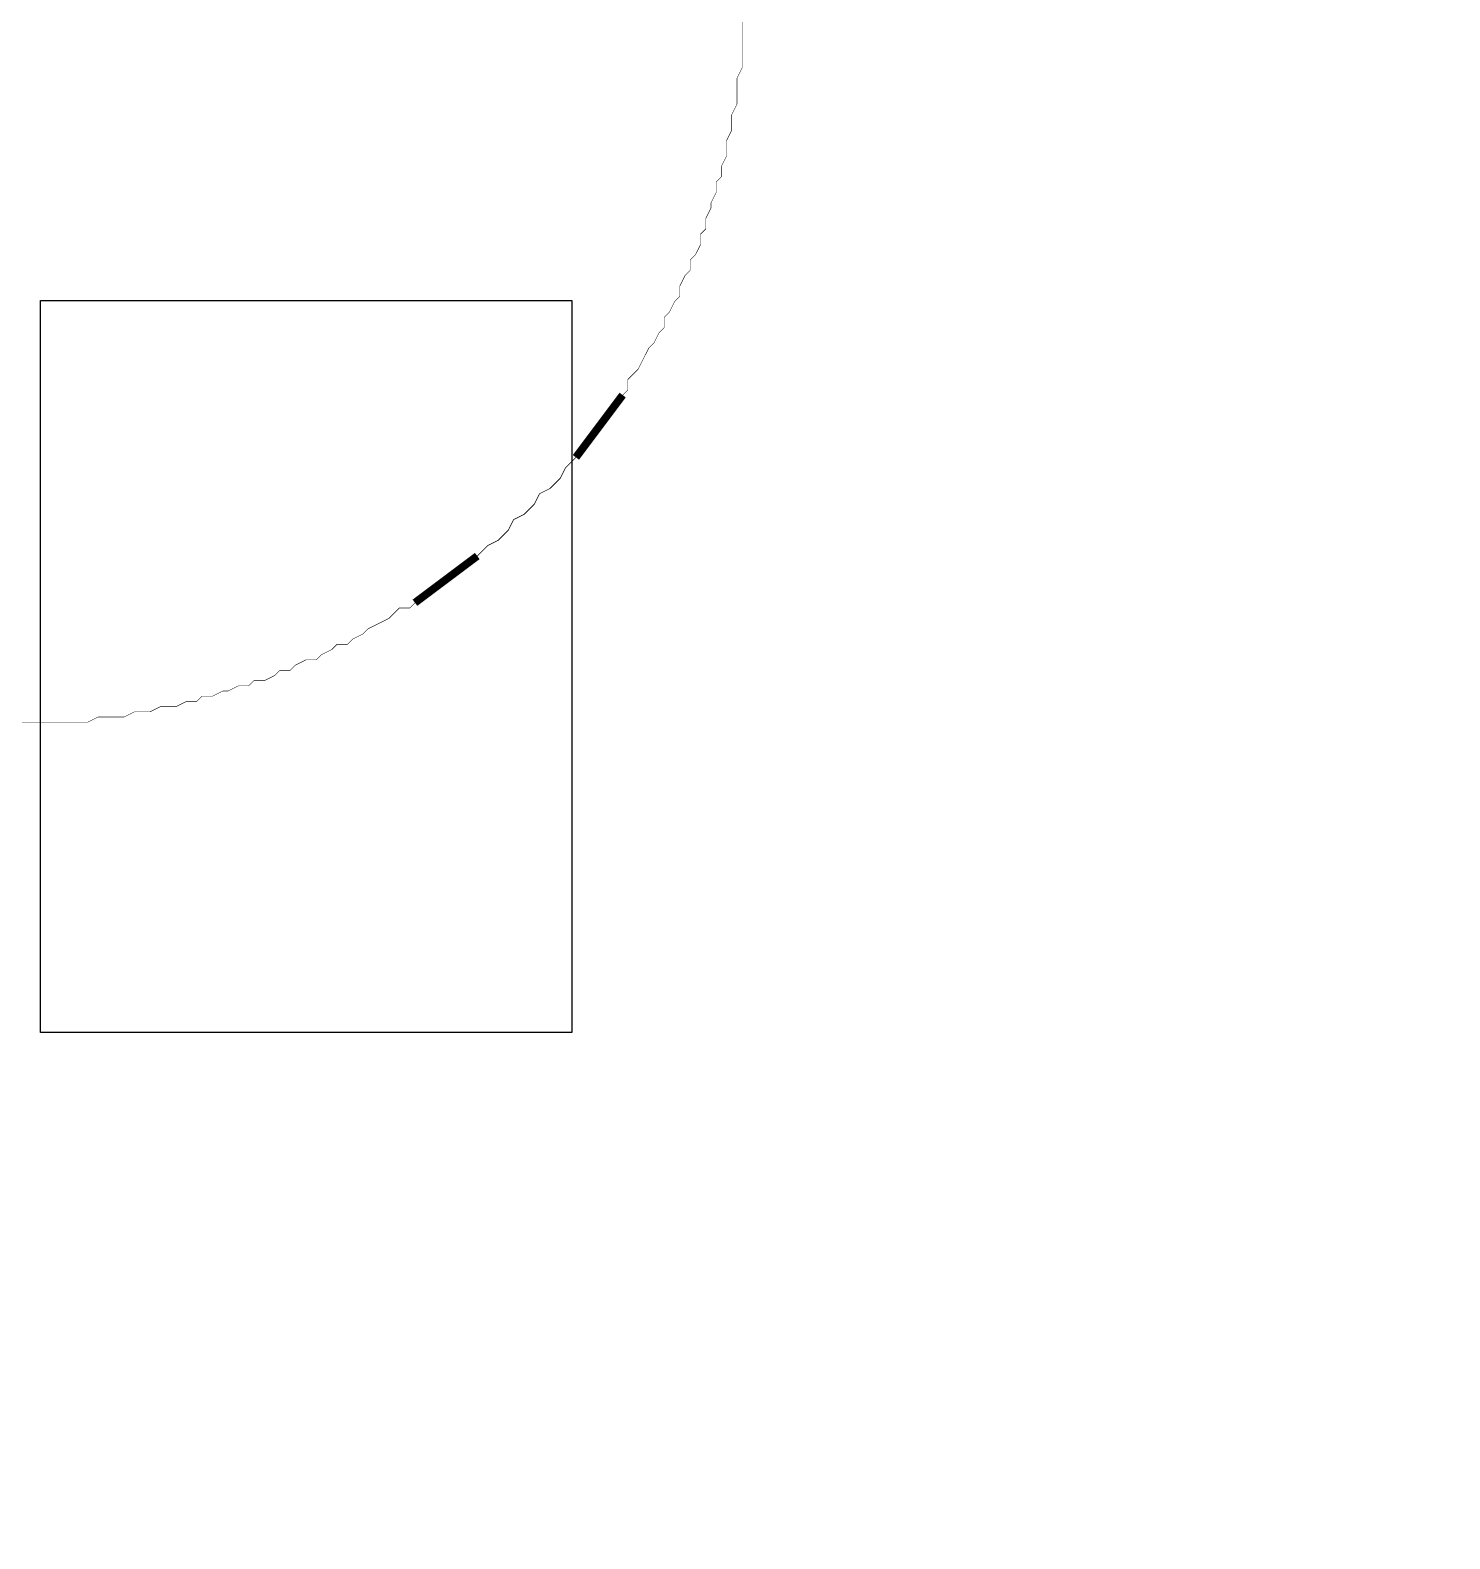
# Model space of a CAD drawing. Extents: x 0 to 595, y -1 to 841.
# Drawn here: x 392.7 to 398.49, y 166.05 to 172.21 of the extents above; entities that cross this region are included whole.
import ezdxf

# ---------------------------------------------------------------- set-up
doc = ezdxf.new("R2010")
doc.units = 0
doc.header["$MEASUREMENT"] = 0
doc.header["$XCLIPFRAME"] = 2
doc.linetypes.add('atContinuous2', pattern=[0])
doc.layers.add('at_Entity', color=7, linetype='Continuous')
doc.layers.add('at_Solid', color=7, linetype='Continuous')
picture_1 = doc.add_image_def('image1.jpg', size_in_pixel=(1446, 2048))

msp = doc.modelspace()

# ---------------------------------------------------------------- linework, layer by layer
at = {"layer": 'at_Entity', "color": 7}
for points in [[(395.6, 172.3484, 0.00212, 0.00212, 0), (395.6, 172.0518, 0.00212, 0.00212, 0), (395.5789, 172.0095, 0.00212, 0.00212, 0), (395.5789, 171.9036, 0.00212, 0.00212, 0), (395.5577, 171.8612, 0.00212, 0.00212, 0), (395.5577, 171.7977, 0.00212, 0.00212, 0), (395.5365, 171.7553, 0.00212, 0.00212, 0), (395.5365, 171.6918, 0.00212, 0.00212, 0), (395.5153, 171.6494, 0.00212, 0.00212, 0), (395.5153, 171.6071, 0.00212, 0.00212, 0), (395.4941, 171.5859, 0.00212, 0.00212, 0), (395.4941, 171.5435, 0.00212, 0.00212, 0), (395.473, 171.5012, 0.00212, 0.00212, 0), (395.473, 171.48, 0.00212, 0.00212, 0), (395.4518, 171.4376, 0.00212, 0.00212, 0), (395.4518, 171.3953, 0.00212, 0.00212, 0), (395.4306, 171.3741, 0.00212, 0.00212, 0), (395.4306, 171.3317, 0.00212, 0.00212, 0), (395.4094, 171.2894, 0.00212, 0.00212, 0), (395.3882, 171.2682, 0.00212, 0.00212, 0), (395.3882, 171.2258, 0.00212, 0.00212, 0), (395.3671, 171.2046, 0.00212, 0.00212, 0), (395.3459, 171.1623, 0.00212, 0.00212, 0), (395.3459, 171.1199, 0.00212, 0.00212, 0), (395.3247, 171.0987, 0.00212, 0.00212, 0), (395.3035, 171.0564, 0.00212, 0.00212, 0), (395.2823, 171.0352, 0.00212, 0.00212, 0), (395.2823, 170.9928, 0.00212, 0.00212, 0), (395.2612, 170.9717, 0.00212, 0.00212, 0), (395.24, 170.9293, 0.00212, 0.00212, 0), (395.2188, 170.9081, 0.00212, 0.00212, 0), (395.1976, 170.8658, 0.00212, 0.00212, 0), (395.1764, 170.8234, 0.00212, 0.00212, 0), (395.1553, 170.8022, 0.00212, 0.00212, 0), (395.1341, 170.781, 0.00212, 0.00212, 0), (395.1341, 170.7387, 0.00212, 0.00212, 0), (395.1129, 170.7175, 0.00212, 0.00212, 0), (394.9223, 170.4633, 0.00212, 0.00212, 0), (394.9011, 170.4422, 0.00212, 0.00212, 0), (394.8799, 170.421, 0.00212, 0.00212, 0), (394.8587, 170.3786, 0.00212, 0.00212, 0), (394.8164, 170.3363, 0.00212, 0.00212, 0), (394.774, 170.3151, 0.00212, 0.00212, 0), (394.7528, 170.2727, 0.00212, 0.00212, 0), (394.7317, 170.2515, 0.00212, 0.00212, 0), (394.7105, 170.2304, 0.00212, 0.00212, 0), (394.6681, 170.2092, 0.00212, 0.00212, 0), (394.6469, 170.1668, 0.00212, 0.00212, 0), (394.6258, 170.1456, 0.00212, 0.00212, 0), (394.6046, 170.1245, 0.00212, 0.00212, 0), (394.5622, 170.1033, 0.00212, 0.00212, 0), (394.541, 170.0821, 0.00212, 0.00212, 0), (394.5199, 170.0609, 0.00212, 0.00212, 0), (394.2657, 169.8703, 0.00212, 0.00212, 0), (394.2445, 169.8491, 0.00212, 0.00212, 0), (394.2022, 169.8491, 0.00212, 0.00212, 0), (394.1598, 169.8068, 0.00212, 0.00212, 0), (394.0751, 169.7644, 0.00212, 0.00212, 0), (394.0539, 169.7432, 0.00212, 0.00212, 0), (394.0115, 169.722, 0.00212, 0.00212, 0), (393.9904, 169.7009, 0.00212, 0.00212, 0), (393.948, 169.7009, 0.00212, 0.00212, 0), (393.9268, 169.6797, 0.00212, 0.00212, 0), (393.8845, 169.6585, 0.00212, 0.00212, 0), (393.8633, 169.6373, 0.00212, 0.00212, 0), (393.8209, 169.6373, 0.00212, 0.00212, 0), (393.7786, 169.6161, 0.00212, 0.00212, 0), (393.7574, 169.595, 0.00212, 0.00212, 0), (393.715, 169.595, 0.00212, 0.00212, 0), (393.6938, 169.5738, 0.00212, 0.00212, 0), (393.6515, 169.5526, 0.00212, 0.00212, 0), (393.6091, 169.5526, 0.00212, 0.00212, 0), (393.5879, 169.5314, 0.00212, 0.00212, 0), (393.5456, 169.5314, 0.00212, 0.00212, 0), (393.5032, 169.5102, 0.00212, 0.00212, 0), (393.482, 169.5102, 0.00212, 0.00212, 0), (393.4397, 169.4891, 0.00212, 0.00212, 0), (393.3973, 169.4891, 0.00212, 0.00212, 0), (393.3761, 169.4679, 0.00212, 0.00212, 0), (393.3338, 169.4679, 0.00212, 0.00212, 0), (393.2914, 169.4467, 0.00212, 0.00212, 0), (393.2279, 169.4467, 0.00212, 0.00212, 0), (393.1855, 169.4255, 0.00212, 0.00212, 0), (393.122, 169.4255, 0.00212, 0.00212, 0), (393.0796, 169.4043, 0.00212, 0.00212, 0), (392.9737, 169.4043, 0.00212, 0.00212, 0), (392.9314, 169.3832, 0.00212, 0.00212, 0), (392.6348, 169.3832, 0.00212, 0.00212, 0)], [(395.6, 172.3484, 0.00212, 0.00212, 0), (395.6, 172.0518, 0.00212, 0.00212, 0), (395.5789, 172.0095, 0.00212, 0.00212, 0), (395.5789, 171.9036, 0.00212, 0.00212, 0), (395.5577, 171.8612, 0.00212, 0.00212, 0), (395.5577, 171.7977, 0.00212, 0.00212, 0), (395.5365, 171.7553, 0.00212, 0.00212, 0), (395.5365, 171.6918, 0.00212, 0.00212, 0), (395.5153, 171.6494, 0.00212, 0.00212, 0), (395.5153, 171.6071, 0.00212, 0.00212, 0), (395.4941, 171.5859, 0.00212, 0.00212, 0), (395.4941, 171.5435, 0.00212, 0.00212, 0), (395.473, 171.5012, 0.00212, 0.00212, 0), (395.473, 171.48, 0.00212, 0.00212, 0), (395.4518, 171.4376, 0.00212, 0.00212, 0), (395.4518, 171.3953, 0.00212, 0.00212, 0), (395.4306, 171.3741, 0.00212, 0.00212, 0), (395.4306, 171.3317, 0.00212, 0.00212, 0), (395.4094, 171.2894, 0.00212, 0.00212, 0), (395.3882, 171.2682, 0.00212, 0.00212, 0), (395.3882, 171.2258, 0.00212, 0.00212, 0), (395.3671, 171.2046, 0.00212, 0.00212, 0), (395.3459, 171.1623, 0.00212, 0.00212, 0), (395.3459, 171.1199, 0.00212, 0.00212, 0), (395.3247, 171.0987, 0.00212, 0.00212, 0), (395.3035, 171.0564, 0.00212, 0.00212, 0), (395.2823, 171.0352, 0.00212, 0.00212, 0), (395.2823, 170.9928, 0.00212, 0.00212, 0), (395.2612, 170.9717, 0.00212, 0.00212, 0), (395.24, 170.9293, 0.00212, 0.00212, 0), (395.2188, 170.9081, 0.00212, 0.00212, 0), (395.1976, 170.8658, 0.00212, 0.00212, 0), (395.1764, 170.8234, 0.00212, 0.00212, 0), (395.1553, 170.8022, 0.00212, 0.00212, 0), (395.1341, 170.781, 0.00212, 0.00212, 0), (395.1341, 170.7387, 0.00212, 0.00212, 0), (395.1129, 170.7175, 0.00212, 0.00212, 0), (394.9223, 170.4633, 0.00212, 0.00212, 0), (394.9011, 170.4422, 0.00212, 0.00212, 0), (394.8799, 170.421, 0.00212, 0.00212, 0), (394.8587, 170.3786, 0.00212, 0.00212, 0), (394.8164, 170.3363, 0.00212, 0.00212, 0), (394.774, 170.3151, 0.00212, 0.00212, 0), (394.7528, 170.2727, 0.00212, 0.00212, 0), (394.7317, 170.2515, 0.00212, 0.00212, 0), (394.7105, 170.2304, 0.00212, 0.00212, 0), (394.6681, 170.2092, 0.00212, 0.00212, 0), (394.6469, 170.1668, 0.00212, 0.00212, 0), (394.6258, 170.1456, 0.00212, 0.00212, 0), (394.6046, 170.1245, 0.00212, 0.00212, 0), (394.5622, 170.1033, 0.00212, 0.00212, 0), (394.541, 170.0821, 0.00212, 0.00212, 0), (394.5199, 170.0609, 0.00212, 0.00212, 0), (394.2657, 169.8703, 0.00212, 0.00212, 0), (394.2445, 169.8491, 0.00212, 0.00212, 0), (394.2022, 169.8491, 0.00212, 0.00212, 0), (394.1598, 169.8068, 0.00212, 0.00212, 0), (394.0751, 169.7644, 0.00212, 0.00212, 0), (394.0539, 169.7432, 0.00212, 0.00212, 0), (394.0115, 169.722, 0.00212, 0.00212, 0), (393.9904, 169.7009, 0.00212, 0.00212, 0), (393.948, 169.7009, 0.00212, 0.00212, 0), (393.9268, 169.6797, 0.00212, 0.00212, 0), (393.8845, 169.6585, 0.00212, 0.00212, 0), (393.8633, 169.6373, 0.00212, 0.00212, 0), (393.8209, 169.6373, 0.00212, 0.00212, 0), (393.7786, 169.6161, 0.00212, 0.00212, 0), (393.7574, 169.595, 0.00212, 0.00212, 0), (393.715, 169.595, 0.00212, 0.00212, 0), (393.6938, 169.5738, 0.00212, 0.00212, 0), (393.6515, 169.5526, 0.00212, 0.00212, 0), (393.6091, 169.5526, 0.00212, 0.00212, 0), (393.5879, 169.5314, 0.00212, 0.00212, 0), (393.5456, 169.5314, 0.00212, 0.00212, 0), (393.5032, 169.5102, 0.00212, 0.00212, 0), (393.482, 169.5102, 0.00212, 0.00212, 0), (393.4397, 169.4891, 0.00212, 0.00212, 0), (393.3973, 169.4891, 0.00212, 0.00212, 0), (393.3761, 169.4679, 0.00212, 0.00212, 0), (393.3338, 169.4679, 0.00212, 0.00212, 0), (393.2914, 169.4467, 0.00212, 0.00212, 0), (393.2279, 169.4467, 0.00212, 0.00212, 0), (393.1855, 169.4255, 0.00212, 0.00212, 0), (393.122, 169.4255, 0.00212, 0.00212, 0), (393.0796, 169.4043, 0.00212, 0.00212, 0), (392.9737, 169.4043, 0.00212, 0.00212, 0), (392.9314, 169.3832, 0.00212, 0.00212, 0), (392.6348, 169.3832, 0.00212, 0.00212, 0)], [(395.6, 172.3484, 0.00212, 0.00212, 0), (395.6, 172.0518, 0.00212, 0.00212, 0), (395.5789, 172.0095, 0.00212, 0.00212, 0), (395.5789, 171.9036, 0.00212, 0.00212, 0), (395.5577, 171.8612, 0.00212, 0.00212, 0), (395.5577, 171.7977, 0.00212, 0.00212, 0), (395.5365, 171.7553, 0.00212, 0.00212, 0), (395.5365, 171.6918, 0.00212, 0.00212, 0), (395.5153, 171.6494, 0.00212, 0.00212, 0), (395.5153, 171.6071, 0.00212, 0.00212, 0), (395.4941, 171.5859, 0.00212, 0.00212, 0), (395.4941, 171.5435, 0.00212, 0.00212, 0), (395.473, 171.5012, 0.00212, 0.00212, 0), (395.473, 171.48, 0.00212, 0.00212, 0), (395.4518, 171.4376, 0.00212, 0.00212, 0), (395.4518, 171.3953, 0.00212, 0.00212, 0), (395.4306, 171.3741, 0.00212, 0.00212, 0), (395.4306, 171.3317, 0.00212, 0.00212, 0), (395.4094, 171.2894, 0.00212, 0.00212, 0), (395.3882, 171.2682, 0.00212, 0.00212, 0), (395.3882, 171.2258, 0.00212, 0.00212, 0), (395.3671, 171.2046, 0.00212, 0.00212, 0), (395.3459, 171.1623, 0.00212, 0.00212, 0), (395.3459, 171.1199, 0.00212, 0.00212, 0), (395.3247, 171.0987, 0.00212, 0.00212, 0), (395.3035, 171.0564, 0.00212, 0.00212, 0), (395.2823, 171.0352, 0.00212, 0.00212, 0), (395.2823, 170.9928, 0.00212, 0.00212, 0), (395.2612, 170.9717, 0.00212, 0.00212, 0), (395.24, 170.9293, 0.00212, 0.00212, 0), (395.2188, 170.9081, 0.00212, 0.00212, 0), (395.1976, 170.8658, 0.00212, 0.00212, 0), (395.1764, 170.8234, 0.00212, 0.00212, 0), (395.1553, 170.8022, 0.00212, 0.00212, 0), (395.1341, 170.781, 0.00212, 0.00212, 0), (395.1341, 170.7387, 0.00212, 0.00212, 0), (395.1129, 170.7175, 0.00212, 0.00212, 0), (394.9223, 170.4633, 0.00212, 0.00212, 0), (394.9011, 170.4422, 0.00212, 0.00212, 0), (394.8799, 170.421, 0.00212, 0.00212, 0), (394.8587, 170.3786, 0.00212, 0.00212, 0), (394.8164, 170.3363, 0.00212, 0.00212, 0), (394.774, 170.3151, 0.00212, 0.00212, 0), (394.7528, 170.2727, 0.00212, 0.00212, 0), (394.7317, 170.2515, 0.00212, 0.00212, 0), (394.7105, 170.2304, 0.00212, 0.00212, 0), (394.6681, 170.2092, 0.00212, 0.00212, 0), (394.6469, 170.1668, 0.00212, 0.00212, 0), (394.6258, 170.1456, 0.00212, 0.00212, 0), (394.6046, 170.1245, 0.00212, 0.00212, 0), (394.5622, 170.1033, 0.00212, 0.00212, 0), (394.541, 170.0821, 0.00212, 0.00212, 0), (394.5199, 170.0609, 0.00212, 0.00212, 0), (394.2657, 169.8703, 0.00212, 0.00212, 0), (394.2445, 169.8491, 0.00212, 0.00212, 0), (394.2022, 169.8491, 0.00212, 0.00212, 0), (394.1598, 169.8068, 0.00212, 0.00212, 0), (394.0751, 169.7644, 0.00212, 0.00212, 0), (394.0539, 169.7432, 0.00212, 0.00212, 0), (394.0115, 169.722, 0.00212, 0.00212, 0), (393.9904, 169.7009, 0.00212, 0.00212, 0), (393.948, 169.7009, 0.00212, 0.00212, 0), (393.9268, 169.6797, 0.00212, 0.00212, 0), (393.8845, 169.6585, 0.00212, 0.00212, 0), (393.8633, 169.6373, 0.00212, 0.00212, 0), (393.8209, 169.6373, 0.00212, 0.00212, 0), (393.7786, 169.6161, 0.00212, 0.00212, 0), (393.7574, 169.595, 0.00212, 0.00212, 0), (393.715, 169.595, 0.00212, 0.00212, 0), (393.6938, 169.5738, 0.00212, 0.00212, 0), (393.6515, 169.5526, 0.00212, 0.00212, 0), (393.6091, 169.5526, 0.00212, 0.00212, 0), (393.5879, 169.5314, 0.00212, 0.00212, 0), (393.5456, 169.5314, 0.00212, 0.00212, 0), (393.5032, 169.5102, 0.00212, 0.00212, 0), (393.482, 169.5102, 0.00212, 0.00212, 0), (393.4397, 169.4891, 0.00212, 0.00212, 0), (393.3973, 169.4891, 0.00212, 0.00212, 0), (393.3761, 169.4679, 0.00212, 0.00212, 0), (393.3338, 169.4679, 0.00212, 0.00212, 0), (393.2914, 169.4467, 0.00212, 0.00212, 0), (393.2279, 169.4467, 0.00212, 0.00212, 0), (393.1855, 169.4255, 0.00212, 0.00212, 0), (393.122, 169.4255, 0.00212, 0.00212, 0), (393.0796, 169.4043, 0.00212, 0.00212, 0), (392.9737, 169.4043, 0.00212, 0.00212, 0), (392.9314, 169.3832, 0.00212, 0.00212, 0), (392.6348, 169.3832, 0.00212, 0.00212, 0)], [(395.6, 172.3484, 0.00212, 0.00212, 0), (395.6, 172.0518, 0.00212, 0.00212, 0), (395.5789, 172.0095, 0.00212, 0.00212, 0), (395.5789, 171.9036, 0.00212, 0.00212, 0), (395.5577, 171.8612, 0.00212, 0.00212, 0), (395.5577, 171.7977, 0.00212, 0.00212, 0), (395.5365, 171.7553, 0.00212, 0.00212, 0), (395.5365, 171.6918, 0.00212, 0.00212, 0), (395.5153, 171.6494, 0.00212, 0.00212, 0), (395.5153, 171.6071, 0.00212, 0.00212, 0), (395.4941, 171.5859, 0.00212, 0.00212, 0), (395.4941, 171.5435, 0.00212, 0.00212, 0), (395.473, 171.5012, 0.00212, 0.00212, 0), (395.473, 171.48, 0.00212, 0.00212, 0), (395.4518, 171.4376, 0.00212, 0.00212, 0), (395.4518, 171.3953, 0.00212, 0.00212, 0), (395.4306, 171.3741, 0.00212, 0.00212, 0), (395.4306, 171.3317, 0.00212, 0.00212, 0), (395.4094, 171.2894, 0.00212, 0.00212, 0), (395.3882, 171.2682, 0.00212, 0.00212, 0), (395.3882, 171.2258, 0.00212, 0.00212, 0), (395.3671, 171.2046, 0.00212, 0.00212, 0), (395.3459, 171.1623, 0.00212, 0.00212, 0), (395.3459, 171.1199, 0.00212, 0.00212, 0), (395.3247, 171.0987, 0.00212, 0.00212, 0), (395.3035, 171.0564, 0.00212, 0.00212, 0), (395.2823, 171.0352, 0.00212, 0.00212, 0), (395.2823, 170.9928, 0.00212, 0.00212, 0), (395.2612, 170.9717, 0.00212, 0.00212, 0), (395.24, 170.9293, 0.00212, 0.00212, 0), (395.2188, 170.9081, 0.00212, 0.00212, 0), (395.1976, 170.8658, 0.00212, 0.00212, 0), (395.1764, 170.8234, 0.00212, 0.00212, 0), (395.1553, 170.8022, 0.00212, 0.00212, 0), (395.1341, 170.781, 0.00212, 0.00212, 0), (395.1341, 170.7387, 0.00212, 0.00212, 0), (395.1129, 170.7175, 0.00212, 0.00212, 0), (394.9223, 170.4633, 0.00212, 0.00212, 0), (394.9011, 170.4422, 0.00212, 0.00212, 0), (394.8799, 170.421, 0.00212, 0.00212, 0), (394.8587, 170.3786, 0.00212, 0.00212, 0), (394.8164, 170.3363, 0.00212, 0.00212, 0), (394.774, 170.3151, 0.00212, 0.00212, 0), (394.7528, 170.2727, 0.00212, 0.00212, 0), (394.7317, 170.2515, 0.00212, 0.00212, 0), (394.7105, 170.2304, 0.00212, 0.00212, 0), (394.6681, 170.2092, 0.00212, 0.00212, 0), (394.6469, 170.1668, 0.00212, 0.00212, 0), (394.6258, 170.1456, 0.00212, 0.00212, 0), (394.6046, 170.1245, 0.00212, 0.00212, 0), (394.5622, 170.1033, 0.00212, 0.00212, 0), (394.541, 170.0821, 0.00212, 0.00212, 0), (394.5199, 170.0609, 0.00212, 0.00212, 0), (394.2657, 169.8703, 0.00212, 0.00212, 0), (394.2445, 169.8491, 0.00212, 0.00212, 0), (394.2022, 169.8491, 0.00212, 0.00212, 0), (394.1598, 169.8068, 0.00212, 0.00212, 0), (394.0751, 169.7644, 0.00212, 0.00212, 0), (394.0539, 169.7432, 0.00212, 0.00212, 0), (394.0115, 169.722, 0.00212, 0.00212, 0), (393.9904, 169.7009, 0.00212, 0.00212, 0), (393.948, 169.7009, 0.00212, 0.00212, 0), (393.9268, 169.6797, 0.00212, 0.00212, 0), (393.8845, 169.6585, 0.00212, 0.00212, 0), (393.8633, 169.6373, 0.00212, 0.00212, 0), (393.8209, 169.6373, 0.00212, 0.00212, 0), (393.7786, 169.6161, 0.00212, 0.00212, 0), (393.7574, 169.595, 0.00212, 0.00212, 0), (393.715, 169.595, 0.00212, 0.00212, 0), (393.6938, 169.5738, 0.00212, 0.00212, 0), (393.6515, 169.5526, 0.00212, 0.00212, 0), (393.6091, 169.5526, 0.00212, 0.00212, 0), (393.5879, 169.5314, 0.00212, 0.00212, 0), (393.5456, 169.5314, 0.00212, 0.00212, 0), (393.5032, 169.5102, 0.00212, 0.00212, 0), (393.482, 169.5102, 0.00212, 0.00212, 0), (393.4397, 169.4891, 0.00212, 0.00212, 0), (393.3973, 169.4891, 0.00212, 0.00212, 0), (393.3761, 169.4679, 0.00212, 0.00212, 0), (393.3338, 169.4679, 0.00212, 0.00212, 0), (393.2914, 169.4467, 0.00212, 0.00212, 0), (393.2279, 169.4467, 0.00212, 0.00212, 0), (393.1855, 169.4255, 0.00212, 0.00212, 0), (393.122, 169.4255, 0.00212, 0.00212, 0), (393.0796, 169.4043, 0.00212, 0.00212, 0), (392.9737, 169.4043, 0.00212, 0.00212, 0), (392.9314, 169.3832, 0.00212, 0.00212, 0), (392.6348, 169.3832, 0.00212, 0.00212, 0)], [(395.6, 172.3484, 0.00212, 0.00212, 0), (395.6, 172.0518, 0.00212, 0.00212, 0), (395.5789, 172.0095, 0.00212, 0.00212, 0), (395.5789, 171.9036, 0.00212, 0.00212, 0), (395.5577, 171.8612, 0.00212, 0.00212, 0), (395.5577, 171.7977, 0.00212, 0.00212, 0), (395.5365, 171.7553, 0.00212, 0.00212, 0), (395.5365, 171.6918, 0.00212, 0.00212, 0), (395.5153, 171.6494, 0.00212, 0.00212, 0), (395.5153, 171.6071, 0.00212, 0.00212, 0), (395.4941, 171.5859, 0.00212, 0.00212, 0), (395.4941, 171.5435, 0.00212, 0.00212, 0), (395.473, 171.5012, 0.00212, 0.00212, 0), (395.473, 171.48, 0.00212, 0.00212, 0), (395.4518, 171.4376, 0.00212, 0.00212, 0), (395.4518, 171.3953, 0.00212, 0.00212, 0), (395.4306, 171.3741, 0.00212, 0.00212, 0), (395.4306, 171.3317, 0.00212, 0.00212, 0), (395.4094, 171.2894, 0.00212, 0.00212, 0), (395.3882, 171.2682, 0.00212, 0.00212, 0), (395.3882, 171.2258, 0.00212, 0.00212, 0), (395.3671, 171.2046, 0.00212, 0.00212, 0), (395.3459, 171.1623, 0.00212, 0.00212, 0), (395.3459, 171.1199, 0.00212, 0.00212, 0), (395.3247, 171.0987, 0.00212, 0.00212, 0), (395.3035, 171.0564, 0.00212, 0.00212, 0), (395.2823, 171.0352, 0.00212, 0.00212, 0), (395.2823, 170.9928, 0.00212, 0.00212, 0), (395.2612, 170.9717, 0.00212, 0.00212, 0), (395.24, 170.9293, 0.00212, 0.00212, 0), (395.2188, 170.9081, 0.00212, 0.00212, 0), (395.1976, 170.8658, 0.00212, 0.00212, 0), (395.1764, 170.8234, 0.00212, 0.00212, 0), (395.1553, 170.8022, 0.00212, 0.00212, 0), (395.1341, 170.781, 0.00212, 0.00212, 0), (395.1341, 170.7387, 0.00212, 0.00212, 0), (395.1129, 170.7175, 0.00212, 0.00212, 0), (394.9223, 170.4633, 0.00212, 0.00212, 0), (394.9011, 170.4422, 0.00212, 0.00212, 0), (394.8799, 170.421, 0.00212, 0.00212, 0), (394.8587, 170.3786, 0.00212, 0.00212, 0), (394.8164, 170.3363, 0.00212, 0.00212, 0), (394.774, 170.3151, 0.00212, 0.00212, 0), (394.7528, 170.2727, 0.00212, 0.00212, 0), (394.7317, 170.2515, 0.00212, 0.00212, 0), (394.7105, 170.2304, 0.00212, 0.00212, 0), (394.6681, 170.2092, 0.00212, 0.00212, 0), (394.6469, 170.1668, 0.00212, 0.00212, 0), (394.6258, 170.1456, 0.00212, 0.00212, 0), (394.6046, 170.1245, 0.00212, 0.00212, 0), (394.5622, 170.1033, 0.00212, 0.00212, 0), (394.541, 170.0821, 0.00212, 0.00212, 0), (394.5199, 170.0609, 0.00212, 0.00212, 0), (394.2657, 169.8703, 0.00212, 0.00212, 0), (394.2445, 169.8491, 0.00212, 0.00212, 0), (394.2022, 169.8491, 0.00212, 0.00212, 0), (394.1598, 169.8068, 0.00212, 0.00212, 0), (394.0751, 169.7644, 0.00212, 0.00212, 0), (394.0539, 169.7432, 0.00212, 0.00212, 0), (394.0115, 169.722, 0.00212, 0.00212, 0), (393.9904, 169.7009, 0.00212, 0.00212, 0), (393.948, 169.7009, 0.00212, 0.00212, 0), (393.9268, 169.6797, 0.00212, 0.00212, 0), (393.8845, 169.6585, 0.00212, 0.00212, 0), (393.8633, 169.6373, 0.00212, 0.00212, 0), (393.8209, 169.6373, 0.00212, 0.00212, 0), (393.7786, 169.6161, 0.00212, 0.00212, 0), (393.7574, 169.595, 0.00212, 0.00212, 0), (393.715, 169.595, 0.00212, 0.00212, 0), (393.6938, 169.5738, 0.00212, 0.00212, 0), (393.6515, 169.5526, 0.00212, 0.00212, 0), (393.6091, 169.5526, 0.00212, 0.00212, 0), (393.5879, 169.5314, 0.00212, 0.00212, 0), (393.5456, 169.5314, 0.00212, 0.00212, 0), (393.5032, 169.5102, 0.00212, 0.00212, 0), (393.482, 169.5102, 0.00212, 0.00212, 0), (393.4397, 169.4891, 0.00212, 0.00212, 0), (393.3973, 169.4891, 0.00212, 0.00212, 0), (393.3761, 169.4679, 0.00212, 0.00212, 0), (393.3338, 169.4679, 0.00212, 0.00212, 0), (393.2914, 169.4467, 0.00212, 0.00212, 0), (393.2279, 169.4467, 0.00212, 0.00212, 0), (393.1855, 169.4255, 0.00212, 0.00212, 0), (393.122, 169.4255, 0.00212, 0.00212, 0), (393.0796, 169.4043, 0.00212, 0.00212, 0), (392.9737, 169.4043, 0.00212, 0.00212, 0), (392.9314, 169.3832, 0.00212, 0.00212, 0), (392.6348, 169.3832, 0.00212, 0.00212, 0)], [(395.6, 172.3484, 0.00212, 0.00212, 0), (395.6, 172.0518, 0.00212, 0.00212, 0), (395.5789, 172.0095, 0.00212, 0.00212, 0), (395.5789, 171.9036, 0.00212, 0.00212, 0), (395.5577, 171.8612, 0.00212, 0.00212, 0), (395.5577, 171.7977, 0.00212, 0.00212, 0), (395.5365, 171.7553, 0.00212, 0.00212, 0), (395.5365, 171.6918, 0.00212, 0.00212, 0), (395.5153, 171.6494, 0.00212, 0.00212, 0), (395.5153, 171.6071, 0.00212, 0.00212, 0), (395.4941, 171.5859, 0.00212, 0.00212, 0), (395.4941, 171.5435, 0.00212, 0.00212, 0), (395.473, 171.5012, 0.00212, 0.00212, 0), (395.473, 171.48, 0.00212, 0.00212, 0), (395.4518, 171.4376, 0.00212, 0.00212, 0), (395.4518, 171.3953, 0.00212, 0.00212, 0), (395.4306, 171.3741, 0.00212, 0.00212, 0), (395.4306, 171.3317, 0.00212, 0.00212, 0), (395.4094, 171.2894, 0.00212, 0.00212, 0), (395.3882, 171.2682, 0.00212, 0.00212, 0), (395.3882, 171.2258, 0.00212, 0.00212, 0), (395.3671, 171.2046, 0.00212, 0.00212, 0), (395.3459, 171.1623, 0.00212, 0.00212, 0), (395.3459, 171.1199, 0.00212, 0.00212, 0), (395.3247, 171.0987, 0.00212, 0.00212, 0), (395.3035, 171.0564, 0.00212, 0.00212, 0), (395.2823, 171.0352, 0.00212, 0.00212, 0), (395.2823, 170.9928, 0.00212, 0.00212, 0), (395.2612, 170.9717, 0.00212, 0.00212, 0), (395.24, 170.9293, 0.00212, 0.00212, 0), (395.2188, 170.9081, 0.00212, 0.00212, 0), (395.1976, 170.8658, 0.00212, 0.00212, 0), (395.1764, 170.8234, 0.00212, 0.00212, 0), (395.1553, 170.8022, 0.00212, 0.00212, 0), (395.1341, 170.781, 0.00212, 0.00212, 0), (395.1341, 170.7387, 0.00212, 0.00212, 0), (395.1129, 170.7175, 0.00212, 0.00212, 0), (394.9223, 170.4633, 0.00212, 0.00212, 0), (394.9011, 170.4422, 0.00212, 0.00212, 0), (394.8799, 170.421, 0.00212, 0.00212, 0), (394.8587, 170.3786, 0.00212, 0.00212, 0), (394.8164, 170.3363, 0.00212, 0.00212, 0), (394.774, 170.3151, 0.00212, 0.00212, 0), (394.7528, 170.2727, 0.00212, 0.00212, 0), (394.7317, 170.2515, 0.00212, 0.00212, 0), (394.7105, 170.2304, 0.00212, 0.00212, 0), (394.6681, 170.2092, 0.00212, 0.00212, 0), (394.6469, 170.1668, 0.00212, 0.00212, 0), (394.6258, 170.1456, 0.00212, 0.00212, 0), (394.6046, 170.1245, 0.00212, 0.00212, 0), (394.5622, 170.1033, 0.00212, 0.00212, 0), (394.541, 170.0821, 0.00212, 0.00212, 0), (394.5199, 170.0609, 0.00212, 0.00212, 0), (394.2657, 169.8703, 0.00212, 0.00212, 0), (394.2445, 169.8491, 0.00212, 0.00212, 0), (394.2022, 169.8491, 0.00212, 0.00212, 0), (394.1598, 169.8068, 0.00212, 0.00212, 0), (394.0751, 169.7644, 0.00212, 0.00212, 0), (394.0539, 169.7432, 0.00212, 0.00212, 0), (394.0115, 169.722, 0.00212, 0.00212, 0), (393.9904, 169.7009, 0.00212, 0.00212, 0), (393.948, 169.7009, 0.00212, 0.00212, 0), (393.9268, 169.6797, 0.00212, 0.00212, 0), (393.8845, 169.6585, 0.00212, 0.00212, 0), (393.8633, 169.6373, 0.00212, 0.00212, 0), (393.8209, 169.6373, 0.00212, 0.00212, 0), (393.7786, 169.6161, 0.00212, 0.00212, 0), (393.7574, 169.595, 0.00212, 0.00212, 0), (393.715, 169.595, 0.00212, 0.00212, 0), (393.6938, 169.5738, 0.00212, 0.00212, 0), (393.6515, 169.5526, 0.00212, 0.00212, 0), (393.6091, 169.5526, 0.00212, 0.00212, 0), (393.5879, 169.5314, 0.00212, 0.00212, 0), (393.5456, 169.5314, 0.00212, 0.00212, 0), (393.5032, 169.5102, 0.00212, 0.00212, 0), (393.482, 169.5102, 0.00212, 0.00212, 0), (393.4397, 169.4891, 0.00212, 0.00212, 0), (393.3973, 169.4891, 0.00212, 0.00212, 0), (393.3761, 169.4679, 0.00212, 0.00212, 0), (393.3338, 169.4679, 0.00212, 0.00212, 0), (393.2914, 169.4467, 0.00212, 0.00212, 0), (393.2279, 169.4467, 0.00212, 0.00212, 0), (393.1855, 169.4255, 0.00212, 0.00212, 0), (393.122, 169.4255, 0.00212, 0.00212, 0), (393.0796, 169.4043, 0.00212, 0.00212, 0), (392.9737, 169.4043, 0.00212, 0.00212, 0), (392.9314, 169.3832, 0.00212, 0.00212, 0), (392.6348, 169.3832, 0.00212, 0.00212, 0)], [(395.6, 172.3484, 0.00212, 0.00212, 0), (395.6, 172.0518, 0.00212, 0.00212, 0), (395.5789, 172.0095, 0.00212, 0.00212, 0), (395.5789, 171.9036, 0.00212, 0.00212, 0), (395.5577, 171.8612, 0.00212, 0.00212, 0), (395.5577, 171.7977, 0.00212, 0.00212, 0), (395.5365, 171.7553, 0.00212, 0.00212, 0), (395.5365, 171.6918, 0.00212, 0.00212, 0), (395.5153, 171.6494, 0.00212, 0.00212, 0), (395.5153, 171.6071, 0.00212, 0.00212, 0), (395.4941, 171.5859, 0.00212, 0.00212, 0), (395.4941, 171.5435, 0.00212, 0.00212, 0), (395.473, 171.5012, 0.00212, 0.00212, 0), (395.473, 171.48, 0.00212, 0.00212, 0), (395.4518, 171.4376, 0.00212, 0.00212, 0), (395.4518, 171.3953, 0.00212, 0.00212, 0), (395.4306, 171.3741, 0.00212, 0.00212, 0), (395.4306, 171.3317, 0.00212, 0.00212, 0), (395.4094, 171.2894, 0.00212, 0.00212, 0), (395.3882, 171.2682, 0.00212, 0.00212, 0), (395.3882, 171.2258, 0.00212, 0.00212, 0), (395.3671, 171.2046, 0.00212, 0.00212, 0), (395.3459, 171.1623, 0.00212, 0.00212, 0), (395.3459, 171.1199, 0.00212, 0.00212, 0), (395.3247, 171.0987, 0.00212, 0.00212, 0), (395.3035, 171.0564, 0.00212, 0.00212, 0), (395.2823, 171.0352, 0.00212, 0.00212, 0), (395.2823, 170.9928, 0.00212, 0.00212, 0), (395.2612, 170.9717, 0.00212, 0.00212, 0), (395.24, 170.9293, 0.00212, 0.00212, 0), (395.2188, 170.9081, 0.00212, 0.00212, 0), (395.1976, 170.8658, 0.00212, 0.00212, 0), (395.1764, 170.8234, 0.00212, 0.00212, 0), (395.1553, 170.8022, 0.00212, 0.00212, 0), (395.1341, 170.781, 0.00212, 0.00212, 0), (395.1341, 170.7387, 0.00212, 0.00212, 0), (395.1129, 170.7175, 0.00212, 0.00212, 0)], [(395.1129, 170.7175, 0.0318, 0.0318, 0), (394.9223, 170.4633, 0.0318, 0.0318, 0)], [(394.9223, 170.4633, 0.003, 0.003, 0), (394.9011, 170.4422, 0.003, 0.003, 0), (394.8799, 170.421, 0.003, 0.003, 0), (394.8587, 170.3786, 0.003, 0.003, 0), (394.8164, 170.3363, 0.003, 0.003, 0), (394.774, 170.3151, 0.003, 0.003, 0), (394.7528, 170.2727, 0.003, 0.003, 0), (394.7317, 170.2515, 0.003, 0.003, 0), (394.7105, 170.2304, 0.003, 0.003, 0), (394.6681, 170.2092, 0.003, 0.003, 0), (394.6469, 170.1668, 0.003, 0.003, 0), (394.6258, 170.1456, 0.003, 0.003, 0), (394.6046, 170.1245, 0.003, 0.003, 0), (394.5622, 170.1033, 0.003, 0.003, 0), (394.541, 170.0821, 0.003, 0.003, 0), (394.5199, 170.0609, 0.003, 0.003, 0)], [(394.5199, 170.0609, 0.0318, 0.0318, 0), (394.2657, 169.8703, 0.0318, 0.0318, 0)], [(394.2657, 169.8703, 0.00212, 0.00212, 0), (394.2445, 169.8491, 0.00212, 0.00212, 0), (394.2022, 169.8491, 0.00212, 0.00212, 0), (394.1598, 169.8068, 0.00212, 0.00212, 0), (394.0751, 169.7644, 0.00212, 0.00212, 0), (394.0539, 169.7432, 0.00212, 0.00212, 0), (394.0115, 169.722, 0.00212, 0.00212, 0), (393.9904, 169.7009, 0.00212, 0.00212, 0), (393.948, 169.7009, 0.00212, 0.00212, 0), (393.9268, 169.6797, 0.00212, 0.00212, 0), (393.8845, 169.6585, 0.00212, 0.00212, 0), (393.8633, 169.6373, 0.00212, 0.00212, 0), (393.8209, 169.6373, 0.00212, 0.00212, 0), (393.7786, 169.6161, 0.00212, 0.00212, 0), (393.7574, 169.595, 0.00212, 0.00212, 0), (393.715, 169.595, 0.00212, 0.00212, 0), (393.6938, 169.5738, 0.00212, 0.00212, 0), (393.6515, 169.5526, 0.00212, 0.00212, 0), (393.6091, 169.5526, 0.00212, 0.00212, 0), (393.5879, 169.5314, 0.00212, 0.00212, 0), (393.5456, 169.5314, 0.00212, 0.00212, 0), (393.5032, 169.5102, 0.00212, 0.00212, 0), (393.482, 169.5102, 0.00212, 0.00212, 0), (393.4397, 169.4891, 0.00212, 0.00212, 0), (393.3973, 169.4891, 0.00212, 0.00212, 0), (393.3761, 169.4679, 0.00212, 0.00212, 0), (393.3338, 169.4679, 0.00212, 0.00212, 0), (393.2914, 169.4467, 0.00212, 0.00212, 0), (393.2279, 169.4467, 0.00212, 0.00212, 0), (393.1855, 169.4255, 0.00212, 0.00212, 0), (393.122, 169.4255, 0.00212, 0.00212, 0), (393.0796, 169.4043, 0.00212, 0.00212, 0), (392.9737, 169.4043, 0.00212, 0.00212, 0), (392.9314, 169.3832, 0.00212, 0.00212, 0), (392.6348, 169.3832, 0.00212, 0.00212, 0)]]:
    msp.add_lwpolyline(points, format="xyseb", dxfattribs=at)
at = {"layer": 'at_Entity', "color": 7, "linetype": 'atContinuous2'}
msp.add_circle((391.3839, 172.5478), 81.8383, dxfattribs=at)
msp.add_arc((392.5374, 172.4555), 83.1443, 270.037968, 359.940768, dxfattribs=at)
at = {"layer": 'at_Solid', "color": 28}
for p, q in [((392.738, 171.1029), (394.9054, 171.1029)), ((392.738, 168.1171), (392.738, 171.1029)), ((394.9054, 171.1029), (394.9054, 168.1171)), ((394.9054, 168.1171), (392.738, 168.1171))]:
    msp.add_line(p, q, dxfattribs=at)

# ---------------------------------------------------------------- pictures from other files: only their frames are drawn
image = msp.add_image(picture_1, insert=(0, 0.0068), size_in_units=(594.459, 841.5449))
image.set_boundary_path([(0.02575, 2047.98345), (1446.02584, 2047.98345), (1446.02584, -0.01657), (0.02575, -0.01657), (0.02575, 2047.98345)])

doc.saveas('drawing.dxf')
